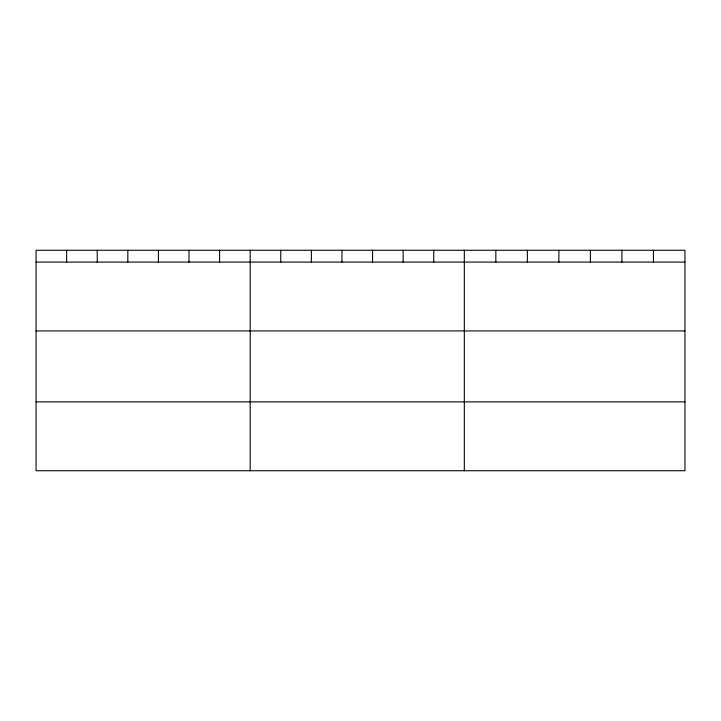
<?xml version="1.0" encoding="UTF-8"?>
<svg xmlns="http://www.w3.org/2000/svg" width="721" height="721" viewBox="0 0 721 721"><rect width="100%" height="100%" fill="white"/><g stroke="black" fill="none" stroke-linecap="round" stroke-linejoin="round"><path stroke-width="1.08" d="M684.95 262.074L684.95 470.732L36.05 470.732L36.05 250.268L684.95 250.268L684.95 262.074L36.05 262.074M36.05 330.93L684.95 330.93M36.05 401.876L684.95 401.876M653.433 250.268L653.433 262.074M621.917 250.268L621.917 262.074M590.4 250.268L590.4 262.074M558.874 250.268L558.874 262.074M527.357 250.268L527.357 262.074M495.841 250.268L495.841 262.074M464.324 250.268L464.324 470.732M433.736 250.268L433.736 262.074M403.138 250.268L403.138 262.074M372.55 250.268L372.55 262.074M341.961 250.268L341.961 262.074M311.373 250.268L311.373 262.074M280.775 250.268L280.775 262.074M250.187 250.268L250.187 470.732M219.599 250.268L219.599 262.074M189.001 250.268L189.001 262.074M158.413 250.268L158.413 262.074M127.824 250.268L127.824 262.074M97.236 250.268L97.236 262.074M66.638 250.268L66.638 262.074"/></g></svg>
